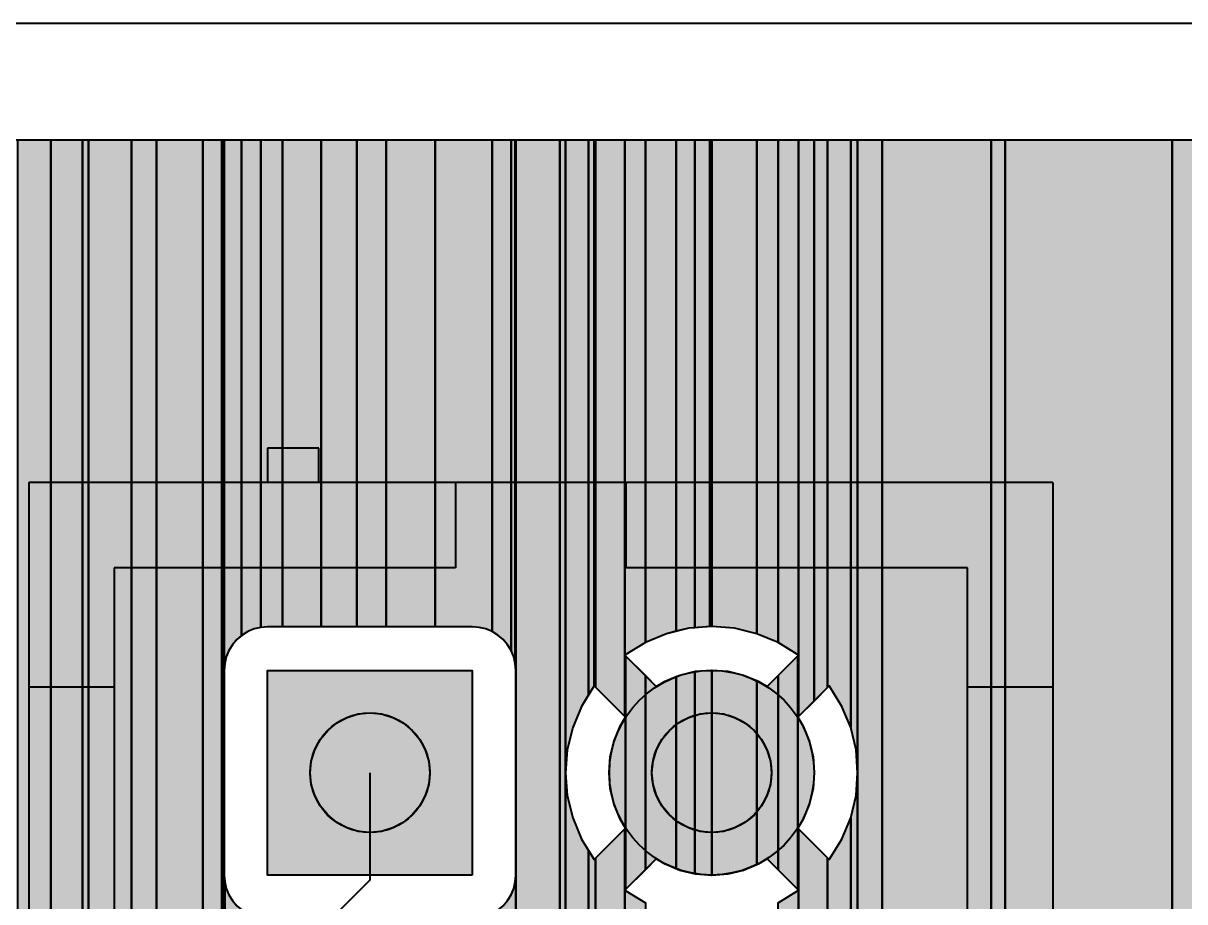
# Model space of a CAD drawing. Header units: millimetres. Extents: x 1.4 to 58.4, y 2.1 to 36.1.
# Drawn here: x 12.58 to 19.38, y 30.91 to 36.05 of the extents above; entities that cross this region are included whole.
import ezdxf

# ---------------------------------------------------------------- set-up
doc = ezdxf.new("R2010")
doc.units = ezdxf.units.MM
for name, color, linetype in [('bottom_copper', 7, 'Continuous'), ('bottom_silk', 7, 'Continuous'), ('drill_plated', 7, 'Continuous'), ('outline', 7, 'Continuous'), ('top_copper', 7, 'Continuous'), ('top_silk', 7, 'Continuous')]:
    doc.layers.add(name, color=color, linetype=linetype)

# ---------------------------------------------------------------- blocks, each defined once
blk = doc.blocks.new('Block17461')
at = {"layer": 'bottom_copper', "lineweight": 40}
for points in [[(0, 28.9421), (-0.0514, 29.0662), (-0.1216, 29.1808), (-0.1261, 29.1861), (-0.1353, 29.1768), (-0.1353, 32.385), (0, 32.385), (0, 28.9421)], [(0.0393, 28.6776), (0.0314, 28.8115), (0, 28.9421), (0, 32.385), (0.0393, 32.385), (0.0393, 28.6776)], [(0.1849, 18.1471), (0.1508, 18.168), (0.1139, 18.1833), (0.075, 18.1926), (0.0393, 18.1955), (0.0393, 32.385), (0.1849, 32.385), (0.1849, 18.1471)], [(0.8228, 17.5126), (0.2218, 18.1136), (0.2153, 18.1212), (0.1849, 18.1471), (0.1849, 32.385), (0.8228, 32.385), (0.8228, 17.5126)], [(0.905, 17.3259), (0.9019, 17.3657), (0.8925, 17.4047), (0.8772, 17.4416), (0.8563, 17.4757), (0.8304, 17.5061), (0.8228, 17.5126), (0.8228, 32.385), (0.905, 32.385), (0.905, 17.3259)], [(1.8839, 0), (0.905, 0), (0.905, 32.385), (1.8839, 32.385), (1.8839, 0)], [(2.0298, 14.8003), (1.9672, 14.698), (1.9213, 14.5872), (1.8933, 14.4706), (1.8839, 14.351), (1.8839, 32.385), (2.0298, 32.385), (2.0298, 14.8003)], [(0.0393, 18.1955), (0.0351, 18.1958), (0.0252, 18.195), (0, 18.195), (0, 28.4131), (0.0314, 28.5437), (0.0393, 28.6776), (0.0393, 18.1955)], [(0, 18.195), (-0.1353, 18.195), (-0.1353, 28.1784), (-0.1261, 28.1691), (-0.1216, 28.1744), (-0.0514, 28.289), (0, 28.4131), (0, 18.195)]]:
    blk.add_hatch(color=7, dxfattribs=at).paths.add_polyline_path(points, flags=0)
at = {"layer": 'bottom_copper', "color": 7, "lineweight": 40}
for points in [[(0, 28.9421), (-0.0514, 29.0662), (-0.1216, 29.1808), (-0.1261, 29.1861), (-0.1353, 29.1768), (-0.1353, 32.385), (0, 32.385), (0, 28.9421)], [(0.0393, 28.6776), (0.0314, 28.8115), (0, 28.9421), (0, 32.385), (0.0393, 32.385), (0.0393, 28.6776)], [(0.1849, 18.1471), (0.1508, 18.168), (0.1139, 18.1833), (0.075, 18.1926), (0.0393, 18.1955), (0.0393, 32.385), (0.1849, 32.385), (0.1849, 18.1471)], [(0.8228, 17.5126), (0.2218, 18.1136), (0.2153, 18.1212), (0.1849, 18.1471), (0.1849, 32.385), (0.8228, 32.385), (0.8228, 17.5126)], [(0.905, 17.3259), (0.9019, 17.3657), (0.8925, 17.4047), (0.8772, 17.4416), (0.8563, 17.4757), (0.8304, 17.5061), (0.8228, 17.5126), (0.8228, 32.385), (0.905, 32.385), (0.905, 17.3259)], [(1.8839, 0), (0.905, 0), (0.905, 32.385), (1.8839, 32.385), (1.8839, 0)], [(2.0298, 14.8003), (1.9672, 14.698), (1.9213, 14.5872), (1.8933, 14.4706), (1.8839, 14.351), (1.8839, 32.385), (2.0298, 32.385), (2.0298, 14.8003)], [(0.0393, 18.1955), (0.0351, 18.1958), (0.0252, 18.195), (0, 18.195), (0, 28.4131), (0.0314, 28.5437), (0.0393, 28.6776), (0.0393, 18.1955)], [(0, 18.195), (-0.1353, 18.195), (-0.1353, 28.1784), (-0.1261, 28.1691), (-0.1216, 28.1744), (-0.0514, 28.289), (0, 28.4131), (0, 18.195)]]:
    blk.add_lwpolyline(points, close=True, dxfattribs=at)
blk = doc.blocks.new('Block17912')
at = {"layer": 'bottom_copper', "lineweight": 40}
for points in [[(0, 11.2968), (-0.1306, 11.3281), (-0.2645, 11.3387), (-0.2645, 14.19), (0, 14.19), (0, 11.2968)], [(0.1241, 11.2454), (0, 11.2968), (0, 14.19), (0.1241, 14.19), (0.1241, 11.2454)], [(0.2439, 11.1707), (0.2386, 11.1752), (0.1241, 11.2454), (0.1241, 14.19), (0.2439, 14.19), (0.2439, 11.1707)], [(0.3349, 10.9024), (0.2439, 10.8114), (0.2439, 14.19), (0.3349, 14.19), (0.3349, 10.9024)], [(0.4143, 10.9818), (0.3349, 10.9024), (0.3349, 14.19), (0.4143, 14.19), (0.4143, 10.9818)], [(0.2396, 9.7988), (0.1241, 9.9143), (0.1241, 11.0509), (0.2396, 11.1664), (0.2396, 9.7988)], [(0.2439, 10.8114), (0.2396, 10.8071), (0.2396, 11.1664), (0.2439, 11.1707), (0.2439, 10.8114)], [(0, 9.9433), (-0.0787, 9.9107), (-0.1705, 9.8887), (-0.2645, 9.8813), (-0.2645, 11.0839), (-0.1705, 11.0765), (-0.0787, 11.0545), (0, 11.0219), (0, 9.9433)], [(0.1241, 9.9143), (0.06, 9.9784), (0.0084, 9.9468), (0, 9.9433), (0, 11.0219), (0.0084, 11.0184), (0.06, 10.9868), (0.1241, 11.0509), (0.1241, 9.9143)], [(0.3293, 10.3885), (0.3073, 10.2968), (0.2712, 10.2096), (0.2396, 10.1581), (0.2396, 10.8071), (0.2712, 10.7556), (0.3073, 10.6684), (0.3293, 10.5767), (0.3349, 10.4826), (0.3293, 10.3885)], [(0.2439, 9.7945), (0.2396, 9.7988), (0.2396, 10.1581), (0.2439, 10.1538), (0.2439, 9.7945)], [(0.4143, 0), (0.2439, 0), (0.2439, 10.1538), (0.4143, 9.9834), (0.4143, 0)], [(0.2439, 0), (0.1241, 0), (0.1241, 9.7198), (0.2386, 9.79), (0.2439, 9.7945), (0.2439, 0)]]:
    blk.add_hatch(color=7, dxfattribs=at).paths.add_polyline_path(points, flags=0)
at = {"layer": 'bottom_copper', "color": 7, "lineweight": 40}
for points in [[(0, 11.2968), (-0.1306, 11.3281), (-0.2645, 11.3387), (-0.2645, 14.19), (0, 14.19), (0, 11.2968)], [(0.1241, 11.2454), (0, 11.2968), (0, 14.19), (0.1241, 14.19), (0.1241, 11.2454)], [(0.2439, 11.1707), (0.2386, 11.1752), (0.1241, 11.2454), (0.1241, 14.19), (0.2439, 14.19), (0.2439, 11.1707)], [(0.3349, 10.9024), (0.2439, 10.8114), (0.2439, 14.19), (0.3349, 14.19), (0.3349, 10.9024)], [(0.4143, 10.9818), (0.3349, 10.9024), (0.3349, 14.19), (0.4143, 14.19), (0.4143, 10.9818)], [(0.2396, 9.7988), (0.1241, 9.9143), (0.1241, 11.0509), (0.2396, 11.1664), (0.2396, 9.7988)], [(0.2439, 10.8114), (0.2396, 10.8071), (0.2396, 11.1664), (0.2439, 11.1707), (0.2439, 10.8114)], [(0, 9.9433), (-0.0787, 9.9107), (-0.1705, 9.8887), (-0.2645, 9.8813), (-0.2645, 11.0839), (-0.1705, 11.0765), (-0.0787, 11.0545), (0, 11.0219), (0, 9.9433)], [(0.1241, 9.9143), (0.06, 9.9784), (0.0084, 9.9468), (0, 9.9433), (0, 11.0219), (0.0084, 11.0184), (0.06, 10.9868), (0.1241, 11.0509), (0.1241, 9.9143)], [(0.3293, 10.3885), (0.3073, 10.2968), (0.2712, 10.2096), (0.2396, 10.1581), (0.2396, 10.8071), (0.2712, 10.7556), (0.3073, 10.6684), (0.3293, 10.5767), (0.3349, 10.4826), (0.3293, 10.3885)], [(0.2439, 9.7945), (0.2396, 9.7988), (0.2396, 10.1581), (0.2439, 10.1538), (0.2439, 9.7945)], [(0.4143, 0), (0.2439, 0), (0.2439, 10.1538), (0.4143, 9.9834), (0.4143, 0)], [(0.2439, 0), (0.1241, 0), (0.1241, 9.7198), (0.2386, 9.79), (0.2439, 9.7945), (0.2439, 0)]]:
    blk.add_lwpolyline(points, close=True, dxfattribs=at)
blk = doc.blocks.new('Block18359')
at = {"layer": 'bottom_copper', "lineweight": 40}
for points in [[(0, 11.194), (-0.1717, 11.3657), (-0.1717, 14.5726), (0, 14.5726), (0, 11.194)], [(0.1198, 11.628), (0.0053, 11.5578), (0, 11.5533), (0, 14.5726), (0.1198, 14.5726), (0.1198, 11.628)], [(0.3012, 11.6931), (0.2439, 11.6794), (0.1198, 11.628), (0.1198, 14.5726), (0.3012, 14.5726), (0.3012, 11.6931)], [(0.4091, 11.7134), (0.3745, 11.7107), (0.3012, 11.6931), (0.3012, 14.5726), (0.4091, 14.5726), (0.4091, 11.7134)], [(0.4978, 11.7205), (0.4091, 11.7134), (0.4091, 14.5726), (0.4978, 14.5726), (0.4978, 11.7205)], [(0.5085, 11.7213), (0.4978, 11.7205), (0.4978, 14.5726), (0.5085, 14.5726), (0.5085, 11.7213)], [(0.0043, 11.1897), (0, 11.194), (0, 11.5533), (0.0043, 11.549), (0.0043, 11.1897)], [(0.1198, 10.2969), (0.0043, 10.1814), (0.0043, 11.549), (0.1198, 11.4335), (0.1198, 10.2969)], [(0.3012, 10.3022), (0.2355, 10.3294), (0.1839, 10.361), (0.1198, 10.2969), (0.1198, 11.4335), (0.1839, 11.3694), (0.2355, 11.401), (0.3012, 11.4282), (0.3012, 10.3022)], [(0.4091, 10.2726), (0.3227, 10.2933), (0.3012, 10.3022), (0.3012, 11.4282), (0.3227, 11.4371), (0.4091, 11.4578), (0.4091, 10.2726)], [(0.5085, 10.2639), (0.4144, 10.2713), (0.4091, 10.2726), (0.4091, 11.4578), (0.4144, 11.4591), (0.5085, 11.4665), (0.5085, 10.2639)], [(0.0043, 10.5407), (-0.0273, 10.5922), (-0.0634, 10.6794), (-0.0854, 10.7711), (-0.0928, 10.8652), (-0.0854, 10.9593), (-0.0634, 11.051), (-0.0273, 11.1382), (0.0043, 11.1897), (0.0043, 10.5407)], [(0, 0), (-0.1717, -0.1717), (-0.1717, 10.3647), (0, 10.5364), (0, 0)], [(0.0043, 10.1814), (0, 10.1771), (0, 10.5364), (0.0043, 10.5407), (0.0043, 10.1814)], [(0.1198, 0.1198), (0, 0), (0, 10.1771), (0.0053, 10.1726), (0.1198, 10.1024), (0.1198, 0.1198)]]:
    blk.add_hatch(color=7, dxfattribs=at).paths.add_polyline_path(points, flags=0)
at = {"layer": 'bottom_copper', "color": 7, "lineweight": 40}
for points in [[(0, 11.194), (-0.1717, 11.3657), (-0.1717, 14.5726), (0, 14.5726), (0, 11.194)], [(0.1198, 11.628), (0.0053, 11.5578), (0, 11.5533), (0, 14.5726), (0.1198, 14.5726), (0.1198, 11.628)], [(0.3012, 11.6931), (0.2439, 11.6794), (0.1198, 11.628), (0.1198, 14.5726), (0.3012, 14.5726), (0.3012, 11.6931)], [(0.4091, 11.7134), (0.3745, 11.7107), (0.3012, 11.6931), (0.3012, 14.5726), (0.4091, 14.5726), (0.4091, 11.7134)], [(0.4978, 11.7205), (0.4091, 11.7134), (0.4091, 14.5726), (0.4978, 14.5726), (0.4978, 11.7205)], [(0.5085, 11.7213), (0.4978, 11.7205), (0.4978, 14.5726), (0.5085, 14.5726), (0.5085, 11.7213)], [(0.0043, 11.1897), (0, 11.194), (0, 11.5533), (0.0043, 11.549), (0.0043, 11.1897)], [(0.1198, 10.2969), (0.0043, 10.1814), (0.0043, 11.549), (0.1198, 11.4335), (0.1198, 10.2969)], [(0.3012, 10.3022), (0.2355, 10.3294), (0.1839, 10.361), (0.1198, 10.2969), (0.1198, 11.4335), (0.1839, 11.3694), (0.2355, 11.401), (0.3012, 11.4282), (0.3012, 10.3022)], [(0.4091, 10.2726), (0.3227, 10.2933), (0.3012, 10.3022), (0.3012, 11.4282), (0.3227, 11.4371), (0.4091, 11.4578), (0.4091, 10.2726)], [(0.5085, 10.2639), (0.4144, 10.2713), (0.4091, 10.2726), (0.4091, 11.4578), (0.4144, 11.4591), (0.5085, 11.4665), (0.5085, 10.2639)], [(0.0043, 10.5407), (-0.0273, 10.5922), (-0.0634, 10.6794), (-0.0854, 10.7711), (-0.0928, 10.8652), (-0.0854, 10.9593), (-0.0634, 11.051), (-0.0273, 11.1382), (0.0043, 11.1897), (0.0043, 10.5407)], [(0, 0), (-0.1717, -0.1717), (-0.1717, 10.3647), (0, 10.5364), (0, 0)], [(0.0043, 10.1814), (0, 10.1771), (0, 10.5364), (0.0043, 10.5407), (0.0043, 10.1814)], [(0.1198, 0.1198), (0, 0), (0, 10.1771), (0.0053, 10.1726), (0.1198, 10.1024), (0.1198, 0.1198)]]:
    blk.add_lwpolyline(points, close=True, dxfattribs=at)
blk = doc.blocks.new('Block18791')
at = {"layer": 'bottom_copper', "lineweight": 40}
for points in [[(0.0796, 20.4587), (0.0427, 20.474), (0.0038, 20.4833), (-0.036, 20.4864), (-0.046, 20.4856), (-0.2528, 20.4856), (-0.2528, 23.3396), (0.0796, 23.3396), (0.0796, 20.4587)], [(0.191, 20.3473), (0.1701, 20.3814), (0.1441, 20.4118), (0.1137, 20.4378), (0.0796, 20.4587), (0.0796, 23.3396), (0.191, 23.3396), (0.191, 20.3473)], [(0.2156, 20.2715), (0.2063, 20.3104), (0.191, 20.3473), (0.191, 23.3396), (0.2156, 23.3396), (0.2156, 20.2715)], [(0.2188, 20.2316), (0.2156, 20.2714), (0.2156, 23.3396), (0.2188, 23.3396), (0.2188, 20.2316)], [(0.4756, 0.9307), (0.4174, 0.9066), (0.3151, 0.844), (0.2239, 0.7661), (0.2188, 0.7601), (0.2188, 23.3396), (0.4756, 23.3396), (0.4756, 0.9307)], [(0.51, 8.407), (0.5034, 8.3962), (0.4881, 8.3593), (0.4788, 8.3204), (0.4756, 8.2805), (0.4756, 23.3396), (0.51, 23.3396), (0.51, 8.407)], [(0.6448, 20.0885), (0.6033, 20.0208), (0.5519, 19.8967), (0.5205, 19.7661), (0.51, 19.6322), (0.51, 23.3396), (0.6448, 23.3396), (0.6448, 20.0885)], [(0.678, 20.1407), (0.6735, 20.1354), (0.6448, 20.0885), (0.6448, 23.3396), (0.678, 23.3396), (0.678, 20.1407)], [(0.6859, 20.1327), (0.678, 20.1407), (0.678, 23.3396), (0.6859, 23.3396), (0.6859, 20.1327)], [(0.2188, 19.0328), (0.218, 19.0427), (0.218, 20.2217), (0.2188, 20.2316), (0.2188, 19.0328)], [(0.6448, 8.5542), (0.5578, 8.4672), (0.5502, 8.4607), (0.5243, 8.4303), (0.51, 8.407), (0.51, 19.6322), (0.5205, 19.4983), (0.5519, 19.3677), (0.6033, 19.2436), (0.6448, 19.1759), (0.6448, 8.5542)], [(0.6859, 8.5953), (0.6448, 8.5542), (0.6448, 19.1759), (0.6735, 19.129), (0.678, 19.1237), (0.6859, 19.1317), (0.6859, 8.5953)], [(0.2188, 0.7601), (0.146, 0.6749), (0.1137, 0.6221), (0.1137, 18.8266), (0.1441, 18.8526), (0.1701, 18.883), (0.191, 18.9171), (0.2063, 18.954), (0.2156, 18.9929), (0.2188, 19.0328), (0.2188, 0.7601)]]:
    blk.add_hatch(color=7, dxfattribs=at).paths.add_polyline_path(points, flags=0)
at = {"layer": 'bottom_copper', "color": 7, "lineweight": 40}
for points in [[(0.0796, 20.4587), (0.0427, 20.474), (0.0038, 20.4833), (-0.036, 20.4864), (-0.046, 20.4856), (-0.2528, 20.4856), (-0.2528, 23.3396), (0.0796, 23.3396), (0.0796, 20.4587)], [(0.191, 20.3473), (0.1701, 20.3814), (0.1441, 20.4118), (0.1137, 20.4378), (0.0796, 20.4587), (0.0796, 23.3396), (0.191, 23.3396), (0.191, 20.3473)], [(0.2156, 20.2715), (0.2063, 20.3104), (0.191, 20.3473), (0.191, 23.3396), (0.2156, 23.3396), (0.2156, 20.2715)], [(0.2188, 20.2316), (0.2156, 20.2714), (0.2156, 23.3396), (0.2188, 23.3396), (0.2188, 20.2316)], [(0.4756, 0.9307), (0.4174, 0.9066), (0.3151, 0.844), (0.2239, 0.7661), (0.2188, 0.7601), (0.2188, 23.3396), (0.4756, 23.3396), (0.4756, 0.9307)], [(0.51, 8.407), (0.5034, 8.3962), (0.4881, 8.3593), (0.4788, 8.3204), (0.4756, 8.2805), (0.4756, 23.3396), (0.51, 23.3396), (0.51, 8.407)], [(0.6448, 20.0885), (0.6033, 20.0208), (0.5519, 19.8967), (0.5205, 19.7661), (0.51, 19.6322), (0.51, 23.3396), (0.6448, 23.3396), (0.6448, 20.0885)], [(0.678, 20.1407), (0.6735, 20.1354), (0.6448, 20.0885), (0.6448, 23.3396), (0.678, 23.3396), (0.678, 20.1407)], [(0.6859, 20.1327), (0.678, 20.1407), (0.678, 23.3396), (0.6859, 23.3396), (0.6859, 20.1327)], [(0.2188, 19.0328), (0.218, 19.0427), (0.218, 20.2217), (0.2188, 20.2316), (0.2188, 19.0328)], [(0.6448, 8.5542), (0.5578, 8.4672), (0.5502, 8.4607), (0.5243, 8.4303), (0.51, 8.407), (0.51, 19.6322), (0.5205, 19.4983), (0.5519, 19.3677), (0.6033, 19.2436), (0.6448, 19.1759), (0.6448, 8.5542)], [(0.6859, 8.5953), (0.6448, 8.5542), (0.6448, 19.1759), (0.6735, 19.129), (0.678, 19.1237), (0.6859, 19.1317), (0.6859, 8.5953)], [(0.2188, 0.7601), (0.146, 0.6749), (0.1137, 0.6221), (0.1137, 18.8266), (0.1441, 18.8526), (0.1701, 18.883), (0.191, 18.9171), (0.2063, 18.954), (0.2156, 18.9929), (0.2188, 19.0328), (0.2188, 0.7601)]]:
    blk.add_lwpolyline(points, close=True, dxfattribs=at)
blk = doc.blocks.new('Block19541')
at = {"layer": 'bottom_copper', "lineweight": 40}
for points in [[(0.4209, 15.9075), (0.3297, 15.9854), (0.2274, 16.048), (0.2274, 32.385), (0.4209, 32.385), (0.4209, 15.9075)], [(0.6073, 15.6032), (0.5614, 15.714), (0.4988, 15.8163), (0.4209, 15.9075), (0.4209, 32.385), (0.6073, 32.385), (0.6073, 15.6032)], [(0.6424, 15.367), (0.6353, 15.4866), (0.6073, 15.6032), (0.6073, 32.385), (0.6424, 32.385), (0.6424, 15.367)], [(0.894, 0), (0.6424, 0), (0.6424, 32.385), (0.894, 32.385), (0.894, 0)], [(1.04, 7.1803), (0.9774, 7.078), (0.9315, 6.9672), (0.9035, 6.8506), (0.894, 6.731), (0.894, 32.385), (1.04, 32.385), (1.04, 7.1803)], [(1.3114, 7.412), (1.2091, 7.3494), (1.1179, 7.2715), (1.04, 7.1803), (1.04, 32.385), (1.3114, 32.385), (1.3114, 7.412)], [(1.4222, 7.5416), (1.3996, 7.519), (1.3882, 7.5092), (1.3492, 7.4636), (1.3197, 7.4155), (1.3114, 7.412), (1.3114, 32.385), (1.4222, 32.385), (1.4222, 7.5416)], [(1.4363, 7.5557), (1.4222, 7.5416), (1.4222, 32.385), (1.4363, 32.385), (1.4363, 7.5557)], [(1.5388, 29.4811), (1.5109, 29.4572), (1.485, 29.4268), (1.4641, 29.3927), (1.4488, 29.3558), (1.4395, 29.3169), (1.4363, 29.277), (1.4363, 32.385), (1.5388, 32.385), (1.5388, 29.4811)], [(1.6512, 29.5287), (1.6124, 29.5194), (1.5754, 29.5041), (1.5413, 29.4832), (1.5388, 29.4811), (1.5388, 32.385), (1.6512, 32.385), (1.6512, 29.5287)], [(1.778, 29.531), (1.7011, 29.531), (1.6911, 29.5318), (1.6513, 29.5287), (1.6512, 32.385), (1.778, 32.385), (1.778, 29.531)], [(2.0054, 29.531), (1.778, 29.531), (1.778, 32.385), (2.0054, 32.385), (2.0054, 29.531)], [(2.2131, 29.531), (2.0054, 29.531), (2.0054, 32.385), (2.2131, 32.385), (2.2131, 29.531)], [(2.3853, 29.531), (2.2131, 29.531), (2.2131, 32.385), (2.3853, 32.385), (2.3853, 29.531)], [(2.6732, 29.531), (2.3853, 29.531), (2.3853, 32.385), (2.6732, 32.385), (2.6732, 29.531)], [(1.4371, 28.0881), (1.4363, 28.0782), (1.4363, 29.277), (1.4371, 29.2671), (1.4371, 28.0881)], [(1.4395, 7.5589), (1.4363, 7.5557), (1.4363, 28.0782), (1.4395, 28.0384), (1.4395, 7.5589)], [(1.5754, 7.6948), (1.4395, 7.5589), (1.4395, 28.0383), (1.4488, 27.9994), (1.4641, 27.9625), (1.485, 27.9284), (1.5109, 27.898), (1.5413, 27.872), (1.5754, 27.8511), (1.5754, 7.6948)]]:
    blk.add_hatch(color=7, dxfattribs=at).paths.add_polyline_path(points, flags=0)
at = {"layer": 'bottom_copper', "color": 7, "lineweight": 40}
for points in [[(0.4209, 15.9075), (0.3297, 15.9854), (0.2274, 16.048), (0.2274, 32.385), (0.4209, 32.385), (0.4209, 15.9075)], [(0.6073, 15.6032), (0.5614, 15.714), (0.4988, 15.8163), (0.4209, 15.9075), (0.4209, 32.385), (0.6073, 32.385), (0.6073, 15.6032)], [(0.6424, 15.367), (0.6353, 15.4866), (0.6073, 15.6032), (0.6073, 32.385), (0.6424, 32.385), (0.6424, 15.367)], [(0.894, 0), (0.6424, 0), (0.6424, 32.385), (0.894, 32.385), (0.894, 0)], [(1.04, 7.1803), (0.9774, 7.078), (0.9315, 6.9672), (0.9035, 6.8506), (0.894, 6.731), (0.894, 32.385), (1.04, 32.385), (1.04, 7.1803)], [(1.3114, 7.412), (1.2091, 7.3494), (1.1179, 7.2715), (1.04, 7.1803), (1.04, 32.385), (1.3114, 32.385), (1.3114, 7.412)], [(1.4222, 7.5416), (1.3996, 7.519), (1.3882, 7.5092), (1.3492, 7.4636), (1.3197, 7.4155), (1.3114, 7.412), (1.3114, 32.385), (1.4222, 32.385), (1.4222, 7.5416)], [(1.4363, 7.5557), (1.4222, 7.5416), (1.4222, 32.385), (1.4363, 32.385), (1.4363, 7.5557)], [(1.5388, 29.4811), (1.5109, 29.4572), (1.485, 29.4268), (1.4641, 29.3927), (1.4488, 29.3558), (1.4395, 29.3169), (1.4363, 29.277), (1.4363, 32.385), (1.5388, 32.385), (1.5388, 29.4811)], [(1.6512, 29.5287), (1.6124, 29.5194), (1.5754, 29.5041), (1.5413, 29.4832), (1.5388, 29.4811), (1.5388, 32.385), (1.6512, 32.385), (1.6512, 29.5287)], [(1.778, 29.531), (1.7011, 29.531), (1.6911, 29.5318), (1.6513, 29.5287), (1.6512, 32.385), (1.778, 32.385), (1.778, 29.531)], [(2.0054, 29.531), (1.778, 29.531), (1.778, 32.385), (2.0054, 32.385), (2.0054, 29.531)], [(2.2131, 29.531), (2.0054, 29.531), (2.0054, 32.385), (2.2131, 32.385), (2.2131, 29.531)], [(2.3853, 29.531), (2.2131, 29.531), (2.2131, 32.385), (2.3853, 32.385), (2.3853, 29.531)], [(2.6732, 29.531), (2.3853, 29.531), (2.3853, 32.385), (2.6732, 32.385), (2.6732, 29.531)], [(1.4371, 28.0881), (1.4363, 28.0782), (1.4363, 29.277), (1.4371, 29.2671), (1.4371, 28.0881)], [(1.4395, 7.5589), (1.4363, 7.5557), (1.4363, 28.0782), (1.4395, 28.0384), (1.4395, 7.5589)], [(1.5754, 7.6948), (1.4395, 7.5589), (1.4395, 28.0383), (1.4488, 27.9994), (1.4641, 27.9625), (1.485, 27.9284), (1.5109, 27.898), (1.5413, 27.872), (1.5754, 27.8511), (1.5754, 7.6948)]]:
    blk.add_lwpolyline(points, close=True, dxfattribs=at)

msp = doc.modelspace()

# ---------------------------------------------------------------- hatches: boundary and pattern name
at = {"layer": 'bottom_copper', "lineweight": 40}
for points in [[(15.2096, 31.0662), (14.0107, 31.0662), (14.0107, 32.265), (15.2096, 32.265), (15.2096, 31.0662)], [(14.9539, 31.5972), (14.9339, 31.5315), (14.9015, 31.4709), (14.8579, 31.4178), (14.8048, 31.3742), (14.7442, 31.3418), (14.6785, 31.3218), (14.6101, 31.3151), (14.5417, 31.3218), (14.476, 31.3418), (14.4154, 31.3742), (14.3623, 31.4178), (14.3187, 31.4709), (14.2863, 31.5315), (14.2663, 31.5972), (14.2596, 31.6656), (14.2663, 31.734), (14.2863, 31.7997), (14.3187, 31.8603), (14.3623, 31.9134), (14.4154, 31.957), (14.476, 31.9894), (14.5417, 32.0094), (14.6101, 32.0161), (14.6785, 32.0094), (14.7442, 31.9894), (14.8048, 31.957), (14.8579, 31.9134), (14.9015, 31.8603), (14.9339, 31.7997), (14.9539, 31.734), (14.9606, 31.6656), (14.9539, 31.5972)], [(16.9555, 31.5972), (16.9355, 31.5315), (16.9031, 31.4709), (16.8595, 31.4178), (16.8064, 31.3742), (16.7458, 31.3418), (16.6801, 31.3218), (16.6117, 31.3151), (16.5433, 31.3218), (16.4776, 31.3418), (16.417, 31.3742), (16.3639, 31.4178), (16.3203, 31.4709), (16.2879, 31.5315), (16.2679, 31.5972), (16.2612, 31.6656), (16.2679, 31.734), (16.2879, 31.7997), (16.3203, 31.8603), (16.3639, 31.9134), (16.417, 31.957), (16.4776, 31.9894), (16.5433, 32.0094), (16.6117, 32.0161), (16.6801, 32.0094), (16.7458, 31.9894), (16.8064, 31.957), (16.8595, 31.9134), (16.9031, 31.8603), (16.9355, 31.7997), (16.9555, 31.734), (16.9622, 31.6656), (16.9555, 31.5972)]]:
    msp.add_hatch(color=7, dxfattribs=at).paths.add_polyline_path(points, flags=0)
at = {"layer": 'drill_plated', "lineweight": 40}
for points in [[(14.9539, 31.5972), (14.9339, 31.5315), (14.9015, 31.4709), (14.8579, 31.4178), (14.8048, 31.3742), (14.7442, 31.3418), (14.6785, 31.3218), (14.6101, 31.3151), (14.5417, 31.3218), (14.476, 31.3418), (14.4154, 31.3742), (14.3623, 31.4178), (14.3187, 31.4709), (14.2863, 31.5315), (14.2663, 31.5972), (14.2596, 31.6656), (14.2663, 31.734), (14.2863, 31.7997), (14.3187, 31.8603), (14.3623, 31.9134), (14.4154, 31.957), (14.476, 31.9894), (14.5417, 32.0094), (14.6101, 32.0161), (14.6785, 32.0094), (14.7442, 31.9894), (14.8048, 31.957), (14.8579, 31.9134), (14.9015, 31.8603), (14.9339, 31.7997), (14.9539, 31.734), (14.9606, 31.6656), (14.9539, 31.5972)], [(16.9555, 31.5972), (16.9355, 31.5315), (16.9031, 31.4709), (16.8595, 31.4178), (16.8064, 31.3742), (16.7458, 31.3418), (16.6801, 31.3218), (16.6117, 31.3151), (16.5433, 31.3218), (16.4776, 31.3418), (16.417, 31.3742), (16.3639, 31.4178), (16.3203, 31.4709), (16.2879, 31.5315), (16.2679, 31.5972), (16.2612, 31.6656), (16.2679, 31.734), (16.2879, 31.7997), (16.3203, 31.8603), (16.3639, 31.9134), (16.417, 31.957), (16.4776, 31.9894), (16.5433, 32.0094), (16.6117, 32.0161), (16.6801, 32.0094), (16.7458, 31.9894), (16.8064, 31.957), (16.8595, 31.9134), (16.9031, 31.8603), (16.9355, 31.7997), (16.9555, 31.734), (16.9622, 31.6656), (16.9555, 31.5972)]]:
    msp.add_hatch(color=7, dxfattribs=at).paths.add_polyline_path(points, flags=0)
at = {"layer": 'top_copper', "lineweight": 40}
for points in [[(15.2096, 31.0662), (14.0107, 31.0662), (14.0107, 32.265), (15.2096, 32.265), (15.2096, 31.0662)], [(14.9539, 31.5972), (14.9339, 31.5315), (14.9015, 31.4709), (14.8579, 31.4178), (14.8048, 31.3742), (14.7442, 31.3418), (14.6785, 31.3218), (14.6101, 31.3151), (14.5417, 31.3218), (14.476, 31.3418), (14.4154, 31.3742), (14.3623, 31.4178), (14.3187, 31.4709), (14.2863, 31.5315), (14.2663, 31.5972), (14.2596, 31.6656), (14.2663, 31.734), (14.2863, 31.7997), (14.3187, 31.8603), (14.3623, 31.9134), (14.4154, 31.957), (14.476, 31.9894), (14.5417, 32.0094), (14.6101, 32.0161), (14.6785, 32.0094), (14.7442, 31.9894), (14.8048, 31.957), (14.8579, 31.9134), (14.9015, 31.8603), (14.9339, 31.7997), (14.9539, 31.734), (14.9606, 31.6656), (14.9539, 31.5972)], [(16.9555, 31.5972), (16.9355, 31.5315), (16.9031, 31.4709), (16.8595, 31.4178), (16.8064, 31.3742), (16.7458, 31.3418), (16.6801, 31.3218), (16.6117, 31.3151), (16.5433, 31.3218), (16.4776, 31.3418), (16.417, 31.3742), (16.3639, 31.4178), (16.3203, 31.4709), (16.2879, 31.5315), (16.2679, 31.5972), (16.2612, 31.6656), (16.2679, 31.734), (16.2879, 31.7997), (16.3203, 31.8603), (16.3639, 31.9134), (16.417, 31.957), (16.4776, 31.9894), (16.5433, 32.0094), (16.6117, 32.0161), (16.6801, 32.0094), (16.7458, 31.9894), (16.8064, 31.957), (16.8595, 31.9134), (16.9031, 31.8603), (16.9355, 31.7997), (16.9555, 31.734), (16.9622, 31.6656), (16.9555, 31.5972)]]:
    msp.add_hatch(color=7, dxfattribs=at).paths.add_polyline_path(points, flags=0)

# ---------------------------------------------------------------- linework, layer by layer
at = {"layer": 'bottom_copper', "color": 7, "lineweight": 40}
for p, q in [((12.1988, 35.373), (14.9928, 35.373)), ((14.9928, 32.519), (14.9928, 35.373)), ((14.9928, 35.373), (15.9315, 35.373)), ((14.9928, 35.373), (14.9928, 32.519)), ((15.9315, 32.1661), (15.9315, 35.373)), ((15.9315, 35.373), (16.6117, 35.373)), ((15.9315, 35.373), (15.9315, 32.1661)), ((16.6117, 32.5217), (16.6117, 35.373)), ((16.6117, 35.373), (17.2905, 35.373)), ((16.6117, 35.373), (16.6117, 32.5217)), ((17.2905, 32.1648), (17.2905, 35.373)), ((17.2905, 35.373), (21.4698, 35.373)), ((17.2905, 35.373), (17.2905, 32.1648)), ((16.6117, 32.5217), (16.4777, 32.5111)), ((16.7456, 32.5111), (16.6117, 32.5217)), ((13.8609, 32.4712), (13.8305, 32.4452)), ((13.895, 32.4921), (13.8609, 32.4712)), ((13.932, 32.5074), (13.895, 32.4921)), ((13.9708, 32.5167), (13.932, 32.5074)), ((13.9709, 32.5167), (13.9708, 32.5167)), ((14.0107, 32.5198), (13.9709, 32.5167)), ((14.0207, 32.519), (14.0107, 32.5198)), ((14.9928, 32.519), (14.0207, 32.519)), ((15.1996, 32.519), (14.9928, 32.519)), ((15.2096, 32.5198), (15.1996, 32.519)), ((15.2494, 32.5167), (15.2096, 32.5198)), ((15.2883, 32.5074), (15.2494, 32.5167)), ((15.3252, 32.4921), (15.2883, 32.5074)), ((15.3593, 32.4712), (15.3252, 32.4921)), ((15.3897, 32.4452), (15.3593, 32.4712)), ((16.3471, 32.4798), (16.223, 32.4284)), ((16.4777, 32.5111), (16.3471, 32.4798)), ((16.8762, 32.4798), (16.7456, 32.5111)), ((17.0003, 32.4284), (16.8762, 32.4798)), ((13.8046, 32.4148), (13.7837, 32.3807)), ((13.8305, 32.4452), (13.8046, 32.4148)), ((15.4157, 32.4148), (15.3897, 32.4452)), ((15.4366, 32.3807), (15.4157, 32.4148)), ((16.223, 32.4284), (16.1085, 32.3582)), ((17.1148, 32.3582), (17.0003, 32.4284)), ((13.7684, 32.3438), (13.7591, 32.3049)), ((13.7837, 32.3807), (13.7684, 32.3438)), ((15.4519, 32.3438), (15.4366, 32.3807)), ((15.4612, 32.3049), (15.4519, 32.3438)), ((16.1085, 32.3582), (16.1032, 32.3537)), ((16.1032, 32.3537), (16.2871, 32.1698)), ((16.9362, 32.1698), (17.1201, 32.3537)), ((17.1201, 32.3537), (17.1148, 32.3582)), ((13.7591, 32.3049), (13.7559, 32.265)), ((13.7559, 32.265), (13.7567, 32.2551)), ((13.7567, 32.2551), (13.7567, 31.0761)), ((14.0107, 32.265), (15.2096, 32.265)), ((14.0107, 31.0662), (14.0107, 32.265)), ((15.2096, 32.265), (15.2096, 31.0662)), ((15.4612, 32.3048), (15.4612, 32.3049)), ((15.4644, 32.265), (15.4612, 32.3048)), ((15.4636, 32.2551), (15.4644, 32.265)), ((15.4636, 31.0761), (15.4636, 32.2551)), ((16.4259, 32.2375), (16.5176, 32.2595)), ((16.5176, 32.2595), (16.6117, 32.2669)), ((16.6117, 31.0643), (16.6117, 32.2669)), ((16.6117, 32.2669), (16.7057, 32.2595)), ((16.6117, 32.2669), (16.6117, 31.0643)), ((16.7057, 32.2595), (16.7975, 32.2375)), ((16.2871, 32.1698), (16.3387, 32.2014)), ((16.3387, 32.2014), (16.4259, 32.2375)), ((16.7975, 32.2375), (16.8846, 32.2014)), ((16.8846, 32.2014), (16.9362, 32.1698)), ((15.9191, 32.1688), (15.8489, 32.0542)), ((15.9236, 32.1741), (15.9191, 32.1688)), ((15.9315, 32.1661), (15.9236, 32.1741)), ((16.1075, 31.9901), (15.9315, 32.1661)), ((17.2905, 32.1648), (17.1158, 31.9901)), ((17.2997, 32.1741), (17.2905, 32.1648)), ((17.3042, 32.1688), (17.2997, 32.1741)), ((17.3744, 32.0542), (17.3042, 32.1688)), ((15.8489, 32.0542), (15.7975, 31.9301)), ((17.4258, 31.9301), (17.3744, 32.0542)), ((16.0759, 31.9386), (16.1075, 31.9901)), ((17.1158, 31.9901), (17.1474, 31.9386)), ((15.7975, 31.9301), (15.7661, 31.7995)), ((16.0398, 31.8514), (16.0759, 31.9386)), ((17.1474, 31.9386), (17.1835, 31.8514)), ((17.4572, 31.7995), (17.4258, 31.9301)), ((16.0178, 31.7597), (16.0398, 31.8514)), ((17.1835, 31.8514), (17.2055, 31.7597)), ((15.7661, 31.7995), (15.7556, 31.6656)), ((17.4651, 31.6656), (17.4572, 31.7995)), ((16.0104, 31.6656), (16.0178, 31.7597)), ((17.2055, 31.7597), (17.2111, 31.6656)), ((15.7556, 31.6656), (15.7661, 31.5317)), ((16.0178, 31.5715), (16.0104, 31.6656)), ((17.2111, 31.6656), (17.2055, 31.5715)), ((17.4572, 31.5317), (17.4651, 31.6656)), ((16.0398, 31.4798), (16.0178, 31.5715)), ((17.2055, 31.5715), (17.1835, 31.4798)), ((15.7661, 31.5317), (15.7975, 31.4011)), ((17.4258, 31.4011), (17.4572, 31.5317)), ((16.0759, 31.3926), (16.0398, 31.4798)), ((17.1835, 31.4798), (17.1474, 31.3926)), ((15.7975, 31.4011), (15.8489, 31.277)), ((16.1075, 31.3411), (16.0759, 31.3926)), ((17.1474, 31.3926), (17.1158, 31.3411)), ((17.3744, 31.277), (17.4258, 31.4011)), ((15.9315, 31.1651), (16.1075, 31.3411)), ((17.1158, 31.3411), (17.2905, 31.1664)), ((15.8489, 31.277), (15.9191, 31.1624)), ((17.3042, 31.1624), (17.3744, 31.277)), ((15.9191, 31.1624), (15.9236, 31.1571)), ((15.9236, 31.1571), (15.9315, 31.1651)), ((15.9315, 20.6287), (15.9315, 31.1651)), ((15.9315, 31.1651), (15.9315, 20.6287)), ((16.2871, 31.1614), (16.1032, 30.9775)), ((16.3387, 31.1298), (16.2871, 31.1614)), ((16.9362, 31.1614), (16.8846, 31.1298)), ((17.1201, 30.9775), (16.9362, 31.1614)), ((17.2905, 21.183), (17.2905, 31.1664)), ((17.2905, 31.1664), (17.2997, 31.1571)), ((17.2905, 31.1664), (17.2905, 21.183)), ((17.2997, 31.1571), (17.3042, 31.1624)), ((16.4259, 31.0937), (16.3387, 31.1298)), ((16.5176, 31.0717), (16.4259, 31.0937)), ((16.7975, 31.0937), (16.7057, 31.0717)), ((16.8846, 31.1298), (16.7975, 31.0937)), ((13.7567, 31.0761), (13.7559, 31.0662)), ((13.7559, 31.0662), (13.7591, 31.0264)), ((13.7591, 31.0264), (13.7591, 31.0263)), ((13.7591, 31.0263), (13.7684, 30.9874)), ((15.2096, 31.0662), (14.0107, 31.0662)), ((15.4519, 30.9874), (15.4612, 31.0263)), ((15.4612, 31.0263), (15.4644, 31.0662)), ((15.4644, 31.0662), (15.4636, 31.0761)), ((16.6117, 31.0643), (16.5176, 31.0717)), ((16.7057, 31.0717), (16.6117, 31.0643)), ((13.7684, 30.9874), (13.7837, 30.9505)), ((15.4366, 30.9505), (15.4519, 30.9874)), ((16.1032, 30.9775), (16.1085, 30.973)), ((16.1085, 30.973), (16.223, 30.9028)), ((17.0003, 30.9028), (17.1148, 30.973)), ((17.1148, 30.973), (17.1201, 30.9775)), ((13.7837, 30.9505), (13.8046, 30.9164)), ((13.8046, 30.9164), (13.8305, 30.886)), ((15.3897, 30.886), (15.4157, 30.9164)), ((15.4157, 30.9164), (15.4366, 30.9505))]:
    msp.add_line(p, q, dxfattribs=at)
for points in [[(15.2096, 31.0662), (14.0107, 31.0662), (14.0107, 32.265), (15.2096, 32.265), (15.2096, 31.0662)], [(14.9539, 31.5972), (14.9339, 31.5315), (14.9015, 31.4709), (14.8579, 31.4178), (14.8048, 31.3742), (14.7442, 31.3418), (14.6785, 31.3218), (14.6101, 31.3151), (14.5417, 31.3218), (14.476, 31.3418), (14.4154, 31.3742), (14.3623, 31.4178), (14.3187, 31.4709), (14.2863, 31.5315), (14.2663, 31.5972), (14.2596, 31.6656), (14.2663, 31.734), (14.2863, 31.7997), (14.3187, 31.8603), (14.3623, 31.9134), (14.4154, 31.957), (14.476, 31.9894), (14.5417, 32.0094), (14.6101, 32.0161), (14.6785, 32.0094), (14.7442, 31.9894), (14.8048, 31.957), (14.8579, 31.9134), (14.9015, 31.8603), (14.9339, 31.7997), (14.9539, 31.734), (14.9606, 31.6656), (14.9539, 31.5972)], [(16.9555, 31.5972), (16.9355, 31.5315), (16.9031, 31.4709), (16.8595, 31.4178), (16.8064, 31.3742), (16.7458, 31.3418), (16.6801, 31.3218), (16.6117, 31.3151), (16.5433, 31.3218), (16.4776, 31.3418), (16.417, 31.3742), (16.3639, 31.4178), (16.3203, 31.4709), (16.2879, 31.5315), (16.2679, 31.5972), (16.2612, 31.6656), (16.2679, 31.734), (16.2879, 31.7997), (16.3203, 31.8603), (16.3639, 31.9134), (16.417, 31.957), (16.4776, 31.9894), (16.5433, 32.0094), (16.6117, 32.0161), (16.6801, 32.0094), (16.7458, 31.9894), (16.8064, 31.957), (16.8595, 31.9134), (16.9031, 31.8603), (16.9355, 31.7997), (16.9555, 31.734), (16.9622, 31.6656), (16.9555, 31.5972)]]:
    msp.add_lwpolyline(points, close=True, dxfattribs=at)
for centre, major_axis in [((16.6117, 31.6656), (0.5994, 0)), ((14.6101, 31.6656), (0.3505, 0)), ((16.6117, 31.6656), (0.3505, 0))]:
    msp.add_ellipse(centre, major_axis=major_axis, ratio=1, dxfattribs=at)
at = {"layer": 'bottom_silk', "color": 7, "lineweight": 40}
msp.add_line((1.36, 36.055), (58.36, 36.055), dxfattribs=at)
at = {"layer": 'drill_plated', "color": 7, "lineweight": 40}
for points in [[(14.9539, 31.5972), (14.9339, 31.5315), (14.9015, 31.4709), (14.8579, 31.4178), (14.8048, 31.3742), (14.7442, 31.3418), (14.6785, 31.3218), (14.6101, 31.3151), (14.5417, 31.3218), (14.476, 31.3418), (14.4154, 31.3742), (14.3623, 31.4178), (14.3187, 31.4709), (14.2863, 31.5315), (14.2663, 31.5972), (14.2596, 31.6656), (14.2663, 31.734), (14.2863, 31.7997), (14.3187, 31.8603), (14.3623, 31.9134), (14.4154, 31.957), (14.476, 31.9894), (14.5417, 32.0094), (14.6101, 32.0161), (14.6785, 32.0094), (14.7442, 31.9894), (14.8048, 31.957), (14.8579, 31.9134), (14.9015, 31.8603), (14.9339, 31.7997), (14.9539, 31.734), (14.9606, 31.6656), (14.9539, 31.5972)], [(16.9555, 31.5972), (16.9355, 31.5315), (16.9031, 31.4709), (16.8595, 31.4178), (16.8064, 31.3742), (16.7458, 31.3418), (16.6801, 31.3218), (16.6117, 31.3151), (16.5433, 31.3218), (16.4776, 31.3418), (16.417, 31.3742), (16.3639, 31.4178), (16.3203, 31.4709), (16.2879, 31.5315), (16.2679, 31.5972), (16.2612, 31.6656), (16.2679, 31.734), (16.2879, 31.7997), (16.3203, 31.8603), (16.3639, 31.9134), (16.417, 31.957), (16.4776, 31.9894), (16.5433, 32.0094), (16.6117, 32.0161), (16.6801, 32.0094), (16.7458, 31.9894), (16.8064, 31.957), (16.8595, 31.9134), (16.9031, 31.8603), (16.9355, 31.7997), (16.9555, 31.734), (16.9622, 31.6656), (16.9555, 31.5972)]]:
    msp.add_lwpolyline(points, close=True, dxfattribs=at)
for centre in [(14.6101, 31.6656), (16.6117, 31.6656)]:
    msp.add_ellipse(centre, major_axis=(0.3505, 0), ratio=1, dxfattribs=at)
at = {"layer": 'outline', "color": 7, "lineweight": 40}
msp.add_line((1.36, 36.055), (58.36, 36.055), dxfattribs=at)
at = {"layer": 'top_copper', "color": 7, "lineweight": 40}
for p, q in [((14.0107, 32.265), (15.2096, 32.265)), ((14.0107, 31.0662), (14.0107, 32.265)), ((15.2096, 32.265), (15.2096, 31.0662)), ((14.6101, 31.6656), (14.6101, 31.037)), ((14.6101, 31.037), (13.302, 29.729)), ((15.2096, 31.0662), (14.0107, 31.0662))]:
    msp.add_line(p, q, dxfattribs=at)
for points in [[(15.2096, 31.0662), (14.0107, 31.0662), (14.0107, 32.265), (15.2096, 32.265), (15.2096, 31.0662)], [(14.9539, 31.5972), (14.9339, 31.5315), (14.9015, 31.4709), (14.8579, 31.4178), (14.8048, 31.3742), (14.7442, 31.3418), (14.6785, 31.3218), (14.6101, 31.3151), (14.5417, 31.3218), (14.476, 31.3418), (14.4154, 31.3742), (14.3623, 31.4178), (14.3187, 31.4709), (14.2863, 31.5315), (14.2663, 31.5972), (14.2596, 31.6656), (14.2663, 31.734), (14.2863, 31.7997), (14.3187, 31.8603), (14.3623, 31.9134), (14.4154, 31.957), (14.476, 31.9894), (14.5417, 32.0094), (14.6101, 32.0161), (14.6785, 32.0094), (14.7442, 31.9894), (14.8048, 31.957), (14.8579, 31.9134), (14.9015, 31.8603), (14.9339, 31.7997), (14.9539, 31.734), (14.9606, 31.6656), (14.9539, 31.5972)], [(16.9555, 31.5972), (16.9355, 31.5315), (16.9031, 31.4709), (16.8595, 31.4178), (16.8064, 31.3742), (16.7458, 31.3418), (16.6801, 31.3218), (16.6117, 31.3151), (16.5433, 31.3218), (16.4776, 31.3418), (16.417, 31.3742), (16.3639, 31.4178), (16.3203, 31.4709), (16.2879, 31.5315), (16.2679, 31.5972), (16.2612, 31.6656), (16.2679, 31.734), (16.2879, 31.7997), (16.3203, 31.8603), (16.3639, 31.9134), (16.417, 31.957), (16.4776, 31.9894), (16.5433, 32.0094), (16.6117, 32.0161), (16.6801, 32.0094), (16.7458, 31.9894), (16.8064, 31.957), (16.8595, 31.9134), (16.9031, 31.8603), (16.9355, 31.7997), (16.9555, 31.734), (16.9622, 31.6656), (16.9555, 31.5972)]]:
    msp.add_lwpolyline(points, close=True, dxfattribs=at)
for centre, major_axis in [((16.6117, 31.6656), (0.5994, 0)), ((14.6101, 31.6656), (0.3505, 0)), ((16.6117, 31.6656), (0.3505, 0))]:
    msp.add_ellipse(centre, major_axis=major_axis, ratio=1, dxfattribs=at)
at = {"layer": 'top_silk', "color": 7, "lineweight": 40}
for p, q in [((1.36, 36.055), (58.36, 36.055)), ((14.3104, 33.5655), (14.0107, 33.5655)), ((14.0107, 33.5655), (14.0107, 33.3649)), ((14.3104, 33.3649), (14.3104, 33.5655)), ((18.6106, 33.3649), (12.6112, 33.3649)), ((12.6112, 33.3649), (12.6112, 28.8665)), ((15.1105, 33.3649), (15.1105, 32.8645)), ((16.1113, 32.8645), (16.1113, 33.3649)), ((18.6106, 33.3649), (18.6106, 28.8665)), ((13.1115, 32.8645), (13.1115, 29.3644)), ((15.1105, 32.8645), (13.1115, 32.8645)), ((18.1103, 32.8645), (16.1113, 32.8645)), ((18.1103, 29.3644), (18.1103, 32.8645)), ((13.1115, 32.166), (12.6112, 32.166)), ((18.6106, 32.166), (18.1103, 32.166))]:
    msp.add_line(p, q, dxfattribs=at)

# ---------------------------------------------------------------- block references
at = {"layer": 'bottom_copper'}
for name, p in [('Block19541', (12.3196, 2.988)), ('Block18791', (15.2456, 12.0334)), ('Block18359', (16.1032, 20.8004)), ('Block17912', (16.8762, 21.183)), ('Block17461', (17.4258, 2.988))]:
    msp.add_blockref(name, p, dxfattribs=at)

doc.saveas('drawing.dxf')
